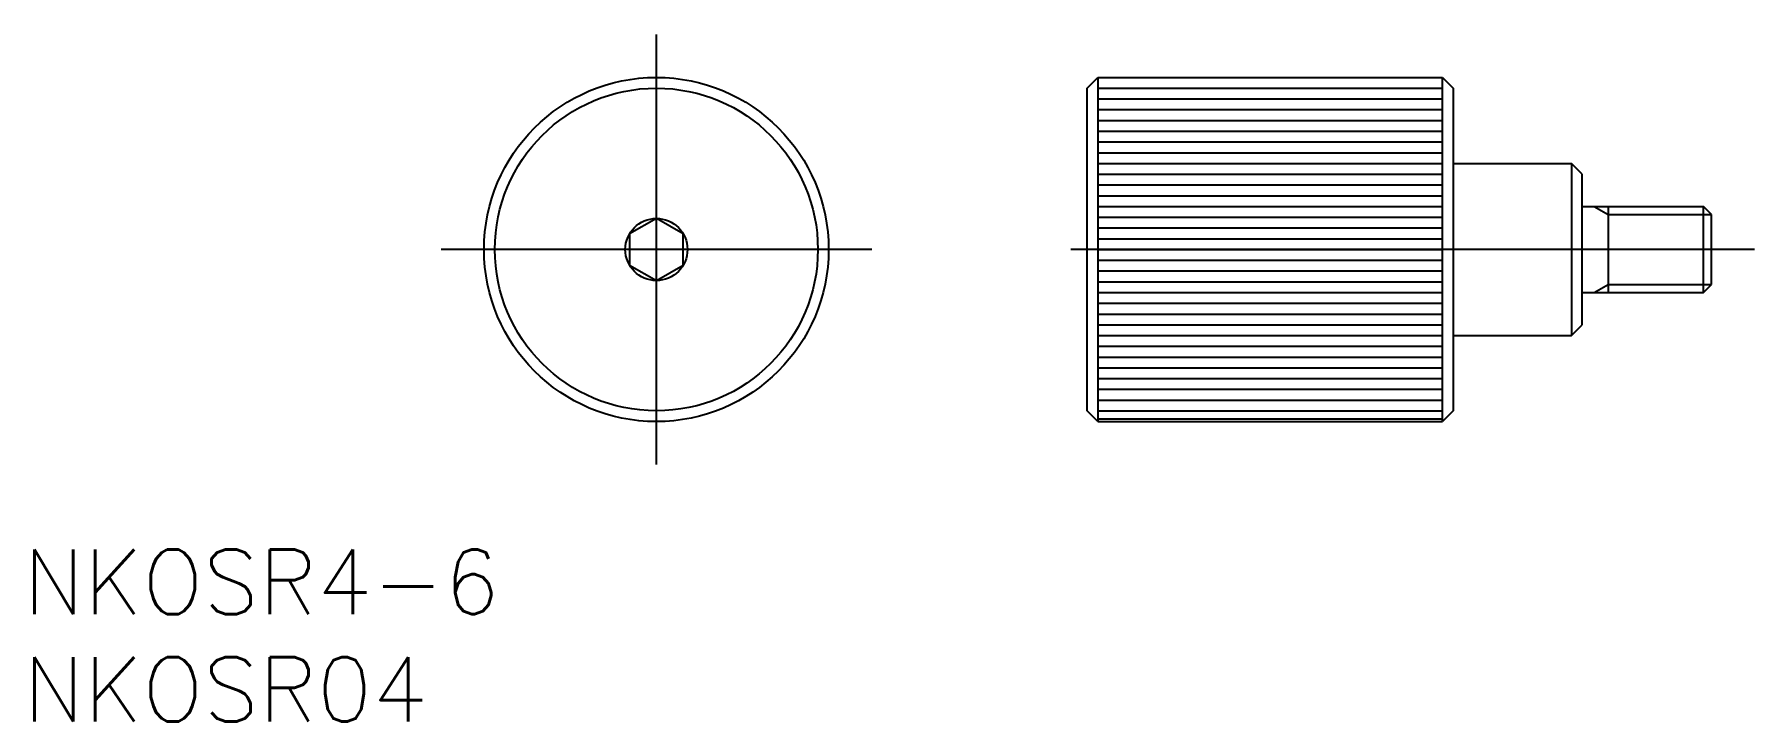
# Model space of a CAD drawing. Extents: x -28.9 to 51, y -21.9 to 10.
import ezdxf

# ---------------------------------------------------------------- set-up
doc = ezdxf.new("R2010")
doc.units = 0
doc.linetypes.add('CENTER', pattern=[50.8, 31.75, -6.35, 6.35, -6.35])
doc.layers.get('0').update_dxf_attribs({"linetype": 'CONTINUOUS'})
doc.layers.add('CENTER', color=1, linetype='CENTER')
doc.styles.get("Standard").update_dxf_attribs({"font": 'txt.shx', "height": 3, "bigfont": 'bigfont.shx'})

msp = doc.modelspace()

# ---------------------------------------------------------------- linework, layer by layer
at = {"color": 7, "linetype": 'CONTINUOUS'}
for p, q in [((20, 7.5), (20.5, 8)), ((20.5, 8), (20.5, -8)), ((20.5, 8), (36.5, 8)), ((36.5, -8), (36.5, 8)), ((36.5, 8), (37, 7.5)), ((20, -7.5), (20, 7.5)), ((20.5, 7.5), (36.5, 7.5)), ((37, 7.5), (37, -7.5)), ((20.5, 7), (36.5, 7)), ((20.5, 6.5), (36.5, 6.5)), ((20.5, 6), (36.5, 6)), ((20.5, 5.5), (36.5, 5.5)), ((20.5, 5), (36.5, 5)), ((20.5, 4.5), (36.5, 4.5)), ((20.5, 4), (36.5, 4)), ((37, 4), (42.5, 4)), ((42.5, 4), (42.5, -4)), ((43, 3.5), (42.5, 4)), ((20.5, 3.5), (36.5, 3.5)), ((43, -3.5), (43, 3.5)), ((20.5, 3), (36.5, 3)), ((20.5, 2.5), (36.5, 2.5)), ((20.5, 2), (36.5, 2)), ((43, 2), (48.621, 2)), ((44.2, 2), (44.2, -2)), ((48.621, -2), (48.621, 2)), ((49, 1.621), (48.621, 2)), ((49, -1.621), (49, 1.621)), ((0, 1.443), (-1.25, 0.722)), ((1.25, 0.722), (0, 1.443)), ((20.5, 1.5), (36.5, 1.5)), ((20.5, 1), (36.5, 1)), ((-1.25, 0.722), (-1.25, -0.722)), ((1.25, -0.722), (1.25, 0.722)), ((20.5, 0.5), (36.5, 0.5)), ((20.5, 0), (36.5, 0)), ((-1.25, -0.722), (0, -1.443)), ((0, -1.443), (1.25, -0.722)), ((20.5, -0.5), (36.5, -0.5)), ((20.5, -1), (36.5, -1)), ((20.5, -1.5), (36.5, -1.5)), ((20.5, -2), (36.5, -2)), ((43, -2), (48.621, -2)), ((48.621, -2), (49, -1.621)), ((20.5, -2.5), (36.5, -2.5)), ((20.5, -3), (36.5, -3)), ((20.5, -3.5), (36.5, -3.5)), ((42.5, -4), (43, -3.5)), ((20.5, -4), (36.5, -4)), ((20.5, -4.5), (36.5, -4.5)), ((37, -4), (42.5, -4)), ((20.5, -5), (36.5, -5)), ((20.5, -5.5), (36.5, -5.5)), ((20.5, -6), (36.5, -6)), ((20.5, -6.5), (36.5, -6.5)), ((20.5, -7), (36.5, -7)), ((20.5, -8), (20, -7.5)), ((20.5, -7.5), (36.5, -7.5)), ((20.5, -7.865), (36.5, -7.865)), ((37, -7.5), (36.5, -8)), ((20.5, -8), (36.5, -8))]:
    msp.add_line(p, q, dxfattribs=at)
at = {"color": 3, "linetype": 'CONTINUOUS'}
for p, q in [((43.544, 2), (44.2, 1.621)), ((44.2, 1.621), (49, 1.621)), ((43.544, -2), (44.2, -1.621)), ((44.2, -1.621), (49, -1.621))]:
    msp.add_line(p, q, dxfattribs=at)
at = {"color": 7, "linetype": 'CONTINUOUS'}
for radius in [8, 7.5, 1.443]:
    msp.add_circle((0, 0), radius, dxfattribs=at)
at = {"layer": 'CENTER', "color": 1, "linetype": 'CENTER'}
for p, q in [((0, -10), (0, 10)), ((10, 0), (-10, 0)), ((51, 0), (18, 0))]:
    msp.add_line(p, q, dxfattribs=at)

# ---------------------------------------------------------------- texts
at = {"color": 7, "linetype": 'CONTINUOUS'}
for s, p in [('NKOSR4-6', (-29.397, -16.949)), ('NKOSR04', (-29.397, -21.949))]:
    msp.add_text(s, height=3, dxfattribs=at).set_placement(p)

doc.saveas('drawing.dxf')
